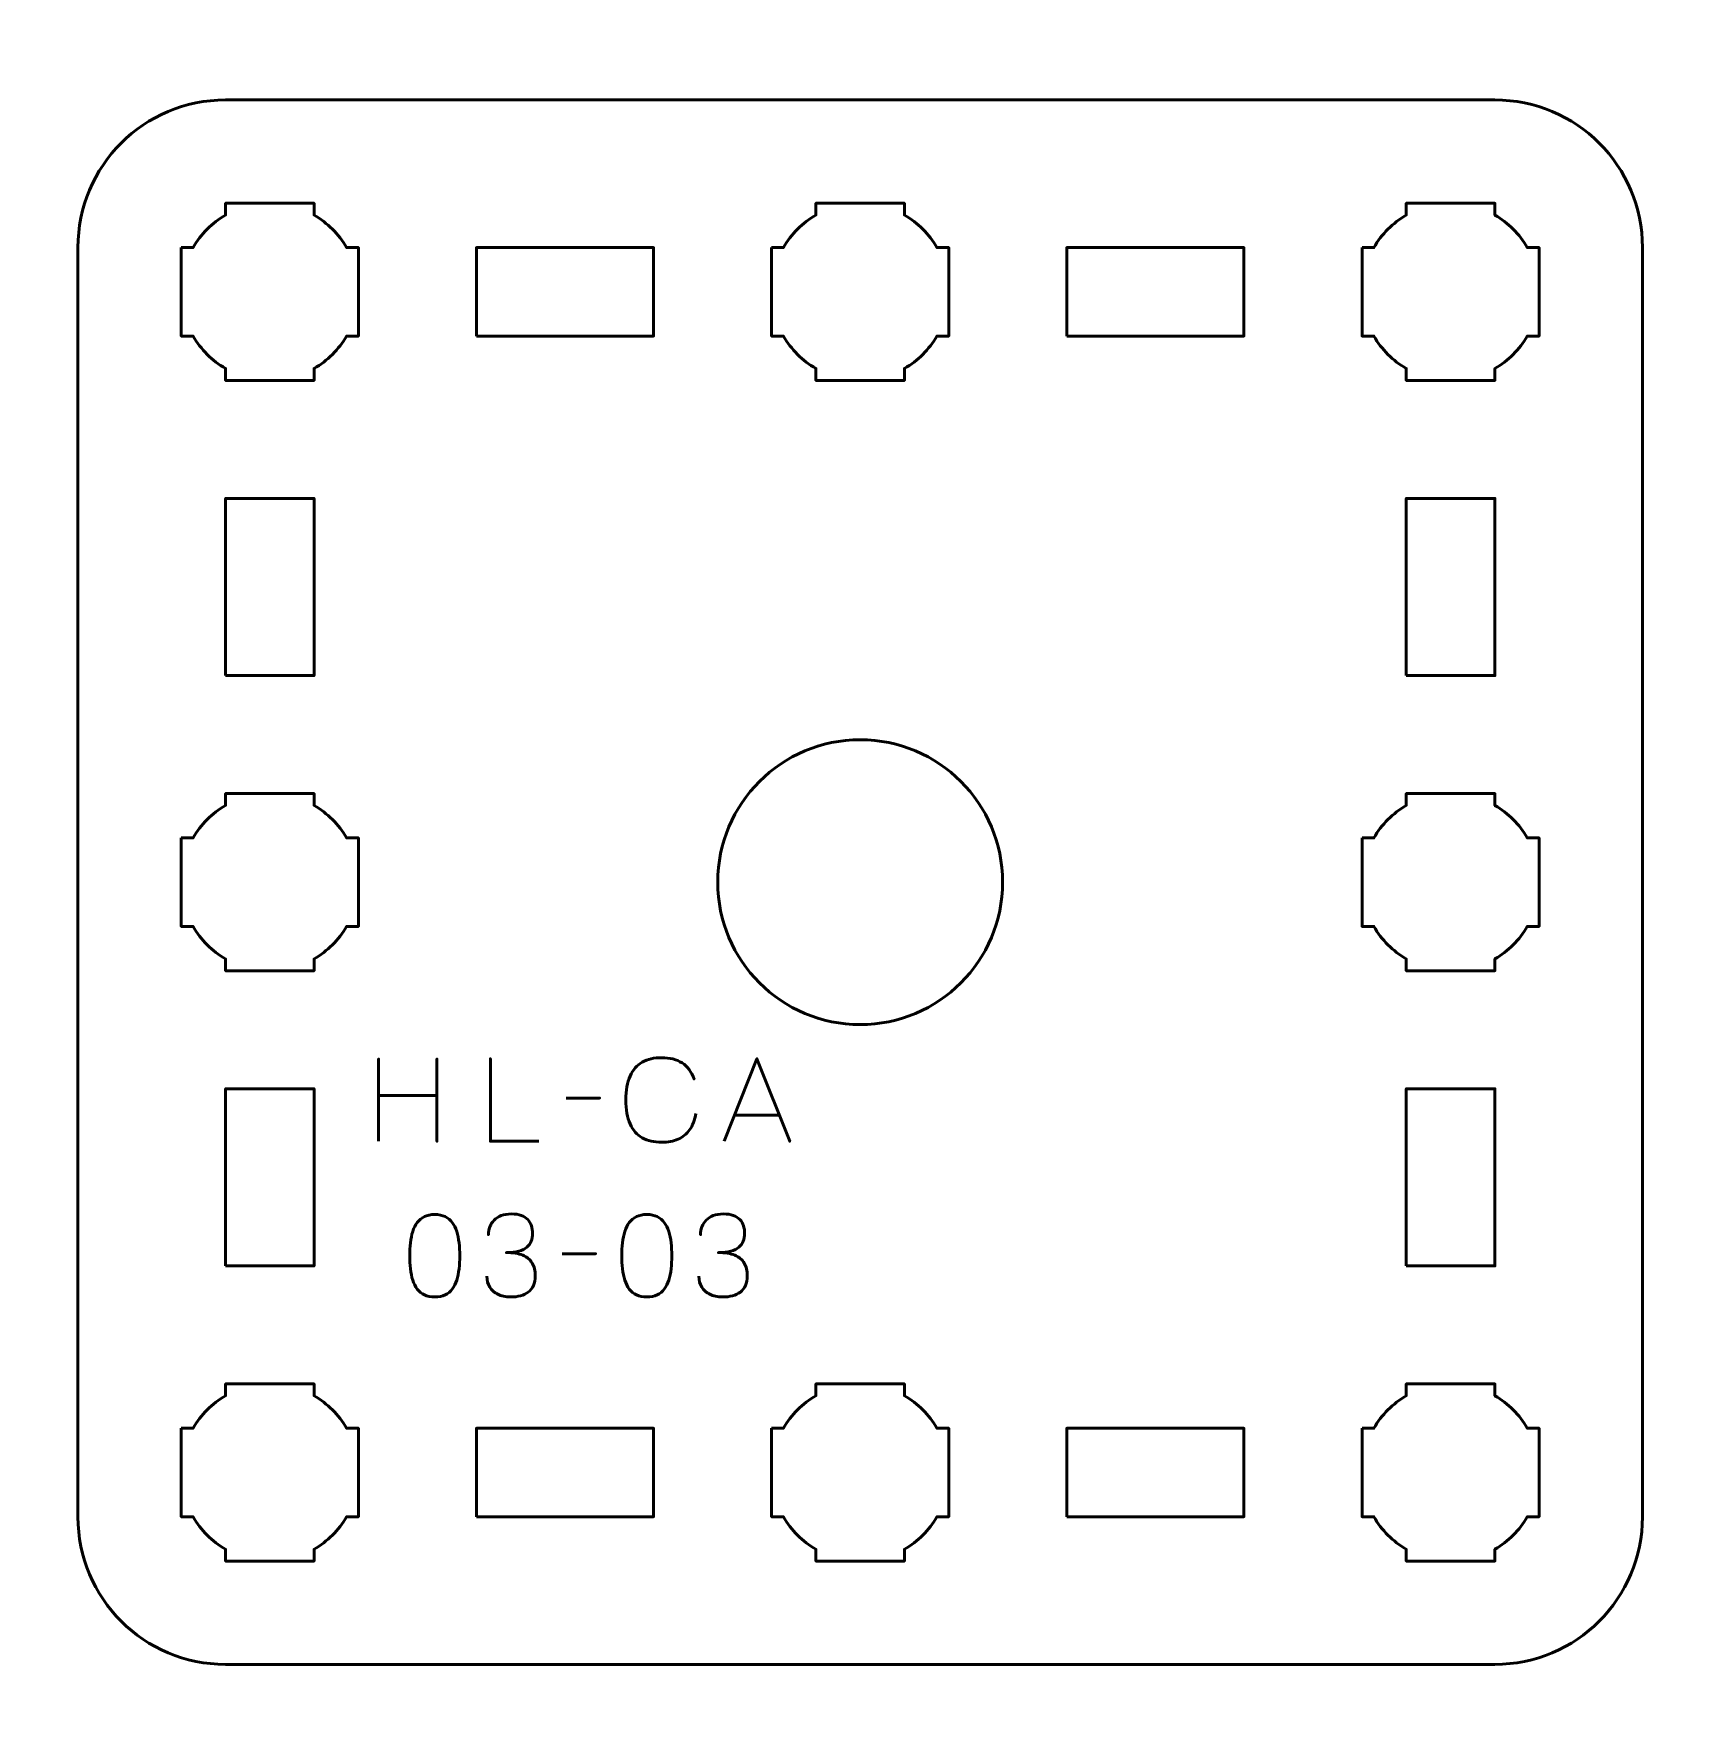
# Model space of a CAD drawing. Header units: centimetres. Extents: x -21 to 0, y -29.7 to 0.
# Drawn here: x -11.4 to -5.76, y -22.67 to -16.98 of the extents above; entities that cross this region are included whole.
import ezdxf

# ---------------------------------------------------------------- set-up
doc = ezdxf.new("R2010")
doc.units = ezdxf.units.CM
doc.header["$MEASUREMENT"] = 0
doc.layers.add('Layer 1', color=7, linetype='Continuous')

msp = doc.modelspace()

# ---------------------------------------------------------------- linework, layer by layer
at = {"layer": 'Layer 1', "lineweight": 53}
for points in [[(-9.9, -18), (-9.3, -18), (-9.3, -17.7), (-9.9, -17.7), (-9.9, -18)], [(-7.9, -18), (-7.3, -18), (-7.3, -17.7), (-7.9, -17.7), (-7.9, -18)], [(-10.75, -19.15), (-10.45, -19.15), (-10.45, -18.55), (-10.75, -18.55), (-10.75, -19.15)], [(-6.75, -19.15), (-6.45, -19.15), (-6.45, -18.55), (-6.75, -18.55), (-6.75, -19.15)], [(-10.75, -21.15), (-10.45, -21.15), (-10.45, -20.55), (-10.75, -20.55), (-10.75, -21.15)], [(-6.75, -21.15), (-6.45, -21.15), (-6.45, -20.55), (-6.75, -20.55), (-6.75, -21.15)], [(-9.9, -22), (-9.3, -22), (-9.3, -21.7), (-9.9, -21.7), (-9.9, -22)], [(-7.9, -22), (-7.3, -22), (-7.3, -21.7), (-7.9, -21.7), (-7.9, -22)]]:
    msp.add_lwpolyline(points, close=True, dxfattribs=at)
msp.add_ellipse((-8.6, -19.85), major_axis=(0, 0.4825), ratio=1, dxfattribs=at)
at = {"layer": 'Layer 1', "color": 1, "lineweight": 53}
msp.add_open_spline([(-21.00003, -29.19995), (-21.00003, -29.19995), (-21.00003, -5.29992), (-21.00003, -5.29992), (-21.00003, -5.29992), (-21.00003, -5.21709), (-20.93286, -5.14992), (-20.85003, -5.14992), (-20.85003, -5.14992), (-20.7672, -5.14992), (-20.70003, -5.08275), (-20.70003, -4.99992), (-20.70003, -4.99992), (-20.70003, -4.91709), (-20.7672, -4.84992), (-20.85003, -4.84992), (-20.85003, -4.84992), (-20.93286, -4.84992), (-21.00003, -4.78275), (-21.00003, -4.69992), (-21.00003, -4.69992), (-21.00003, -4.61709), (-20.93286, -4.54992), (-20.85003, -4.54992), (-20.85003, -4.54992), (-20.7672, -4.54992), (-20.70003, -4.48275), (-20.70003, -4.39992), (-20.70003, -4.39992), (-20.70003, -4.31709), (-20.7672, -4.24992), (-20.85003, -4.24992), (-20.85003, -4.24992), (-20.93286, -4.24992), (-21.00003, -4.18275), (-21.00003, -4.09992), (-21.00003, -4.09992), (-21.00003, -4.01709), (-20.93286, -3.94992), (-20.85003, -3.94992), (-20.85003, -3.94992), (-20.7672, -3.94992), (-20.70003, -3.88275), (-20.70003, -3.79992), (-20.70003, -3.79992), (-20.70003, -3.71709), (-20.7672, -3.64992), (-20.85003, -3.64992), (-20.85003, -3.64992), (-20.93286, -3.64992), (-21.00003, -3.58275), (-21.00003, -3.49992), (-21.00003, -3.49992), (-21.00003, -3.41709), (-20.93286, -3.34992), (-20.85003, -3.34992), (-20.85003, -3.34992), (-20.7672, -3.34992), (-20.70003, -3.28275), (-20.70003, -3.19992), (-20.70003, -3.19992), (-20.70003, -3.11709), (-20.7672, -3.04992), (-20.85003, -3.04992), (-20.85003, -3.04992), (-20.93286, -3.04992), (-21.00003, -2.98275), (-21.00003, -2.89992), (-21.00003, -2.89992), (-21.00003, -2.81709), (-20.93286, -2.74992), (-20.85003, -2.74992), (-20.85003, -2.74992), (-20.7672, -2.74992), (-20.70003, -2.68275), (-20.70003, -2.59992), (-20.70003, -2.59992), (-20.70003, -2.51709), (-20.7672, -2.44992), (-20.85003, -2.44992), (-20.85003, -2.44992), (-20.93286, -2.44992), (-21.00003, -2.38275), (-21.00003, -2.29992), (-21.00003, -2.29992), (-21.00003, -2.21709), (-20.93286, -2.14992), (-20.85003, -2.14992), (-20.85003, -2.14992), (-20.7672, -2.14992), (-20.70003, -2.08275), (-20.70003, -1.99992), (-20.70003, -1.99992), (-20.70003, -1.91709), (-20.7672, -1.84992), (-20.85003, -1.84992), (-20.85003, -1.84992), (-20.93286, -1.84992), (-21.00003, -1.78275), (-21.00003, -1.69992), (-21.00003, -1.69992), (-21.00003, -1.61709), (-20.93286, -1.54992), (-20.85003, -1.54992), (-20.85003, -1.54992), (-20.7672, -1.54992), (-20.70003, -1.48275), (-20.70003, -1.39992), (-20.70003, -1.39992), (-20.70003, -1.31709), (-20.7672, -1.24992), (-20.85003, -1.24992), (-20.85003, -1.24992), (-20.93286, -1.24992), (-21.00003, -1.18275), (-21.00003, -1.09992), (-21.00003, -1.09992), (-21.00003, -1.09992), (-21.00003, -0.49992), (-21.00003, -0.49992), (-21.00003, -0.49992), (-21.00003, -0.22295), (-20.77694, 0.00004), (-20.49994, 0.00004), (-20.49994, 0.00004), (-20.49994, 0.00004), (-0.50008, 0.00004), (-0.50008, 0.00004), (-0.50008, 0.00004), (-0.22294, 0.00004), (0.00002, -0.22295), (0.00002, -0.49992), (0.00002, -0.49992), (0.00002, -0.49992), (0.00002, -29.19995), (0.00002, -29.19995), (0.00002, -29.19995), (0.00002, -29.47695), (-0.22294, -29.70004), (-0.50008, -29.70004), (-0.50008, -29.70004), (-0.50008, -29.70004), (-20.49994, -29.70004), (-20.49994, -29.70004), (-20.49994, -29.70004), (-20.77694, -29.70004), (-21.00003, -29.47695), (-21.00003, -29.19995)], degree=3, knots=[0, 0, 0, 0, 0.027027, 0.027027, 0.027027, 0.027027, 0.0540541, 0.0540541, 0.0540541, 0.0540541, 0.0810811, 0.0810811, 0.0810811, 0.0810811, 0.1081081, 0.1081081, 0.1081081, 0.1081081, 0.1351351, 0.1351351, 0.1351351, 0.1351351, 0.1621622, 0.1621622, 0.1621622, 0.1621622, 0.1891892, 0.1891892, 0.1891892, 0.1891892, 0.2162162, 0.2162162, 0.2162162, 0.2162162, 0.2432432, 0.2432432, 0.2432432, 0.2432432, 0.2702703, 0.2702703, 0.2702703, 0.2702703, 0.2972973, 0.2972973, 0.2972973, 0.2972973, 0.3243243, 0.3243243, 0.3243243, 0.3243243, 0.3513514, 0.3513514, 0.3513514, 0.3513514, 0.3783784, 0.3783784, 0.3783784, 0.3783784, 0.4054054, 0.4054054, 0.4054054, 0.4054054, 0.4324324, 0.4324324, 0.4324324, 0.4324324, 0.4594595, 0.4594595, 0.4594595, 0.4594595, 0.4864865, 0.4864865, 0.4864865, 0.4864865, 0.5135135, 0.5135135, 0.5135135, 0.5135135, 0.5405405, 0.5405405, 0.5405405, 0.5405405, 0.5675676, 0.5675676, 0.5675676, 0.5675676, 0.5945946, 0.5945946, 0.5945946, 0.5945946, 0.6216216, 0.6216216, 0.6216216, 0.6216216, 0.6486486, 0.6486486, 0.6486486, 0.6486486, 0.6756757, 0.6756757, 0.6756757, 0.6756757, 0.7027027, 0.7027027, 0.7027027, 0.7027027, 0.7297297, 0.7297297, 0.7297297, 0.7297297, 0.7567568, 0.7567568, 0.7567568, 0.7567568, 0.7837838, 0.7837838, 0.7837838, 0.7837838, 0.8108108, 0.8108108, 0.8108108, 0.8108108, 0.8378378, 0.8378378, 0.8378378, 0.8378378, 0.8648649, 0.8648649, 0.8648649, 0.8648649, 0.8918919, 0.8918919, 0.8918919, 0.8918919, 0.9189189, 0.9189189, 0.9189189, 0.9189189, 0.9459459, 0.9459459, 0.9459459, 0.9459459, 0.972973, 0.972973, 0.972973, 0.972973, 1, 1, 1, 1], dxfattribs=at)
at = {"layer": 'Layer 1', "color": 3, "lineweight": 53}
msp.add_open_spline([(-11.25, -22), (-11.25, -22), (-11.25, -17.7), (-11.25, -17.7), (-11.25, -17.7), (-11.25, -17.42391), (-11.02609, -17.2), (-10.75, -17.2), (-10.75, -17.2), (-10.75, -17.2), (-6.45, -17.2), (-6.45, -17.2), (-6.45, -17.2), (-6.17391, -17.2), (-5.95, -17.42391), (-5.95, -17.7), (-5.95, -17.7), (-5.95, -17.7), (-5.95, -22), (-5.95, -22), (-5.95, -22), (-5.95, -22.27609), (-6.17391, -22.5), (-6.45, -22.5), (-6.45, -22.5), (-6.45, -22.5), (-10.75, -22.5), (-10.75, -22.5), (-10.75, -22.5), (-11.02609, -22.5), (-11.25, -22.27609), (-11.25, -22)], degree=3, knots=[0, 0, 0, 0, 0.125, 0.125, 0.125, 0.125, 0.25, 0.25, 0.25, 0.25, 0.375, 0.375, 0.375, 0.375, 0.5, 0.5, 0.5, 0.5, 0.625, 0.625, 0.625, 0.625, 0.75, 0.75, 0.75, 0.75, 0.875, 0.875, 0.875, 0.875, 1, 1, 1, 1], dxfattribs=at)
at = {"layer": 'Layer 1', "lineweight": 53}
for points in [[(-10.9, -17.7), (-10.9, -17.7), (-10.85985, -17.7), (-10.85985, -17.7), (-10.85985, -17.7), (-10.8335, -17.65447), (-10.79553, -17.6165), (-10.75, -17.59015), (-10.75, -17.59015), (-10.75, -17.59015), (-10.75, -17.55), (-10.75, -17.55), (-10.75, -17.55), (-10.75, -17.55), (-10.6, -17.55), (-10.6, -17.55), (-10.6, -17.55), (-10.6, -17.55), (-10.45, -17.55), (-10.45, -17.55), (-10.45, -17.55), (-10.45, -17.55), (-10.45, -17.59015), (-10.45, -17.59015), (-10.45, -17.59015), (-10.40447, -17.6165), (-10.3665, -17.65447), (-10.34015, -17.7), (-10.34015, -17.7), (-10.34015, -17.7), (-10.3, -17.7), (-10.3, -17.7), (-10.3, -17.7), (-10.3, -17.7), (-10.3, -17.85), (-10.3, -17.85), (-10.3, -17.85), (-10.3, -17.85), (-10.3, -18), (-10.3, -18), (-10.3, -18), (-10.3, -18), (-10.34015, -18), (-10.34015, -18), (-10.34015, -18), (-10.3665, -18.04553), (-10.40447, -18.0835), (-10.45, -18.10985), (-10.45, -18.10985), (-10.45, -18.10985), (-10.45, -18.15), (-10.45, -18.15), (-10.45, -18.15), (-10.45, -18.15), (-10.6, -18.15), (-10.6, -18.15), (-10.6, -18.15), (-10.6, -18.15), (-10.75, -18.15), (-10.75, -18.15), (-10.75, -18.15), (-10.75, -18.15), (-10.75, -18.10985), (-10.75, -18.10985), (-10.75, -18.10985), (-10.79553, -18.0835), (-10.8335, -18.04553), (-10.85985, -18), (-10.85985, -18), (-10.85985, -18), (-10.9, -18), (-10.9, -18), (-10.9, -18), (-10.9, -18), (-10.9, -17.85), (-10.9, -17.85), (-10.9, -17.85), (-10.9, -17.85), (-10.9, -17.7), (-10.9, -17.7)], [(-8.9, -17.7), (-8.9, -17.7), (-8.85985, -17.7), (-8.85985, -17.7), (-8.85985, -17.7), (-8.8335, -17.65447), (-8.79553, -17.6165), (-8.75, -17.59015), (-8.75, -17.59015), (-8.75, -17.59015), (-8.75, -17.55), (-8.75, -17.55), (-8.75, -17.55), (-8.75, -17.55), (-8.6, -17.55), (-8.6, -17.55), (-8.6, -17.55), (-8.6, -17.55), (-8.45, -17.55), (-8.45, -17.55), (-8.45, -17.55), (-8.45, -17.55), (-8.45, -17.59015), (-8.45, -17.59015), (-8.45, -17.59015), (-8.40447, -17.6165), (-8.3665, -17.65447), (-8.34015, -17.7), (-8.34015, -17.7), (-8.34015, -17.7), (-8.3, -17.7), (-8.3, -17.7), (-8.3, -17.7), (-8.3, -17.7), (-8.3, -17.85), (-8.3, -17.85), (-8.3, -17.85), (-8.3, -17.85), (-8.3, -18), (-8.3, -18), (-8.3, -18), (-8.3, -18), (-8.34015, -18), (-8.34015, -18), (-8.34015, -18), (-8.3665, -18.04553), (-8.40447, -18.0835), (-8.45, -18.10985), (-8.45, -18.10985), (-8.45, -18.10985), (-8.45, -18.15), (-8.45, -18.15), (-8.45, -18.15), (-8.45, -18.15), (-8.6, -18.15), (-8.6, -18.15), (-8.6, -18.15), (-8.6, -18.15), (-8.75, -18.15), (-8.75, -18.15), (-8.75, -18.15), (-8.75, -18.15), (-8.75, -18.10985), (-8.75, -18.10985), (-8.75, -18.10985), (-8.79553, -18.0835), (-8.8335, -18.04553), (-8.85985, -18), (-8.85985, -18), (-8.85985, -18), (-8.9, -18), (-8.9, -18), (-8.9, -18), (-8.9, -18), (-8.9, -17.85), (-8.9, -17.85), (-8.9, -17.85), (-8.9, -17.85), (-8.9, -17.7), (-8.9, -17.7)], [(-6.9, -17.7), (-6.9, -17.7), (-6.85985, -17.7), (-6.85985, -17.7), (-6.85985, -17.7), (-6.8335, -17.65447), (-6.79553, -17.6165), (-6.75, -17.59015), (-6.75, -17.59015), (-6.75, -17.59015), (-6.75, -17.55), (-6.75, -17.55), (-6.75, -17.55), (-6.75, -17.55), (-6.6, -17.55), (-6.6, -17.55), (-6.6, -17.55), (-6.6, -17.55), (-6.45, -17.55), (-6.45, -17.55), (-6.45, -17.55), (-6.45, -17.55), (-6.45, -17.59015), (-6.45, -17.59015), (-6.45, -17.59015), (-6.40447, -17.6165), (-6.3665, -17.65447), (-6.34015, -17.7), (-6.34015, -17.7), (-6.34015, -17.7), (-6.3, -17.7), (-6.3, -17.7), (-6.3, -17.7), (-6.3, -17.7), (-6.3, -17.85), (-6.3, -17.85), (-6.3, -17.85), (-6.3, -17.85), (-6.3, -18), (-6.3, -18), (-6.3, -18), (-6.3, -18), (-6.34015, -18), (-6.34015, -18), (-6.34015, -18), (-6.3665, -18.04553), (-6.40447, -18.0835), (-6.45, -18.10985), (-6.45, -18.10985), (-6.45, -18.10985), (-6.45, -18.15), (-6.45, -18.15), (-6.45, -18.15), (-6.45, -18.15), (-6.6, -18.15), (-6.6, -18.15), (-6.6, -18.15), (-6.6, -18.15), (-6.75, -18.15), (-6.75, -18.15), (-6.75, -18.15), (-6.75, -18.15), (-6.75, -18.10985), (-6.75, -18.10985), (-6.75, -18.10985), (-6.79553, -18.0835), (-6.8335, -18.04553), (-6.85985, -18), (-6.85985, -18), (-6.85985, -18), (-6.9, -18), (-6.9, -18), (-6.9, -18), (-6.9, -18), (-6.9, -17.85), (-6.9, -17.85), (-6.9, -17.85), (-6.9, -17.85), (-6.9, -17.7), (-6.9, -17.7)], [(-10.9, -19.7), (-10.9, -19.7), (-10.85985, -19.7), (-10.85985, -19.7), (-10.85985, -19.7), (-10.8335, -19.65447), (-10.79553, -19.6165), (-10.75, -19.59015), (-10.75, -19.59015), (-10.75, -19.59015), (-10.75, -19.55), (-10.75, -19.55), (-10.75, -19.55), (-10.75, -19.55), (-10.6, -19.55), (-10.6, -19.55), (-10.6, -19.55), (-10.6, -19.55), (-10.45, -19.55), (-10.45, -19.55), (-10.45, -19.55), (-10.45, -19.55), (-10.45, -19.59015), (-10.45, -19.59015), (-10.45, -19.59015), (-10.40447, -19.6165), (-10.3665, -19.65447), (-10.34015, -19.7), (-10.34015, -19.7), (-10.34015, -19.7), (-10.3, -19.7), (-10.3, -19.7), (-10.3, -19.7), (-10.3, -19.7), (-10.3, -19.85), (-10.3, -19.85), (-10.3, -19.85), (-10.3, -19.85), (-10.3, -20), (-10.3, -20), (-10.3, -20), (-10.3, -20), (-10.34015, -20), (-10.34015, -20), (-10.34015, -20), (-10.3665, -20.04553), (-10.40447, -20.0835), (-10.45, -20.10985), (-10.45, -20.10985), (-10.45, -20.10985), (-10.45, -20.15), (-10.45, -20.15), (-10.45, -20.15), (-10.45, -20.15), (-10.6, -20.15), (-10.6, -20.15), (-10.6, -20.15), (-10.6, -20.15), (-10.75, -20.15), (-10.75, -20.15), (-10.75, -20.15), (-10.75, -20.15), (-10.75, -20.10985), (-10.75, -20.10985), (-10.75, -20.10985), (-10.79553, -20.0835), (-10.8335, -20.04553), (-10.85985, -20), (-10.85985, -20), (-10.85985, -20), (-10.9, -20), (-10.9, -20), (-10.9, -20), (-10.9, -20), (-10.9, -19.85), (-10.9, -19.85), (-10.9, -19.85), (-10.9, -19.85), (-10.9, -19.7), (-10.9, -19.7)], [(-6.9, -19.7), (-6.9, -19.7), (-6.85985, -19.7), (-6.85985, -19.7), (-6.85985, -19.7), (-6.8335, -19.65447), (-6.79553, -19.6165), (-6.75, -19.59015), (-6.75, -19.59015), (-6.75, -19.59015), (-6.75, -19.55), (-6.75, -19.55), (-6.75, -19.55), (-6.75, -19.55), (-6.6, -19.55), (-6.6, -19.55), (-6.6, -19.55), (-6.6, -19.55), (-6.45, -19.55), (-6.45, -19.55), (-6.45, -19.55), (-6.45, -19.55), (-6.45, -19.59015), (-6.45, -19.59015), (-6.45, -19.59015), (-6.40447, -19.6165), (-6.3665, -19.65447), (-6.34015, -19.7), (-6.34015, -19.7), (-6.34015, -19.7), (-6.3, -19.7), (-6.3, -19.7), (-6.3, -19.7), (-6.3, -19.7), (-6.3, -19.85), (-6.3, -19.85), (-6.3, -19.85), (-6.3, -19.85), (-6.3, -20), (-6.3, -20), (-6.3, -20), (-6.3, -20), (-6.34015, -20), (-6.34015, -20), (-6.34015, -20), (-6.3665, -20.04553), (-6.40447, -20.0835), (-6.45, -20.10985), (-6.45, -20.10985), (-6.45, -20.10985), (-6.45, -20.15), (-6.45, -20.15), (-6.45, -20.15), (-6.45, -20.15), (-6.6, -20.15), (-6.6, -20.15), (-6.6, -20.15), (-6.6, -20.15), (-6.75, -20.15), (-6.75, -20.15), (-6.75, -20.15), (-6.75, -20.15), (-6.75, -20.10985), (-6.75, -20.10985), (-6.75, -20.10985), (-6.79553, -20.0835), (-6.8335, -20.04553), (-6.85985, -20), (-6.85985, -20), (-6.85985, -20), (-6.9, -20), (-6.9, -20), (-6.9, -20), (-6.9, -20), (-6.9, -19.85), (-6.9, -19.85), (-6.9, -19.85), (-6.9, -19.85), (-6.9, -19.7), (-6.9, -19.7)], [(-10.9, -21.7), (-10.9, -21.7), (-10.85985, -21.7), (-10.85985, -21.7), (-10.85985, -21.7), (-10.8335, -21.65447), (-10.79553, -21.6165), (-10.75, -21.59015), (-10.75, -21.59015), (-10.75, -21.59015), (-10.75, -21.55), (-10.75, -21.55), (-10.75, -21.55), (-10.75, -21.55), (-10.6, -21.55), (-10.6, -21.55), (-10.6, -21.55), (-10.6, -21.55), (-10.45, -21.55), (-10.45, -21.55), (-10.45, -21.55), (-10.45, -21.55), (-10.45, -21.59015), (-10.45, -21.59015), (-10.45, -21.59015), (-10.40447, -21.6165), (-10.3665, -21.65447), (-10.34015, -21.7), (-10.34015, -21.7), (-10.34015, -21.7), (-10.3, -21.7), (-10.3, -21.7), (-10.3, -21.7), (-10.3, -21.7), (-10.3, -21.85), (-10.3, -21.85), (-10.3, -21.85), (-10.3, -21.85), (-10.3, -22), (-10.3, -22), (-10.3, -22), (-10.3, -22), (-10.34015, -22), (-10.34015, -22), (-10.34015, -22), (-10.3665, -22.04553), (-10.40447, -22.0835), (-10.45, -22.10985), (-10.45, -22.10985), (-10.45, -22.10985), (-10.45, -22.15), (-10.45, -22.15), (-10.45, -22.15), (-10.45, -22.15), (-10.6, -22.15), (-10.6, -22.15), (-10.6, -22.15), (-10.6, -22.15), (-10.75, -22.15), (-10.75, -22.15), (-10.75, -22.15), (-10.75, -22.15), (-10.75, -22.10985), (-10.75, -22.10985), (-10.75, -22.10985), (-10.79553, -22.0835), (-10.8335, -22.04553), (-10.85985, -22), (-10.85985, -22), (-10.85985, -22), (-10.9, -22), (-10.9, -22), (-10.9, -22), (-10.9, -22), (-10.9, -21.85), (-10.9, -21.85), (-10.9, -21.85), (-10.9, -21.85), (-10.9, -21.7), (-10.9, -21.7)], [(-8.9, -21.7), (-8.9, -21.7), (-8.85985, -21.7), (-8.85985, -21.7), (-8.85985, -21.7), (-8.8335, -21.65447), (-8.79553, -21.6165), (-8.75, -21.59015), (-8.75, -21.59015), (-8.75, -21.59015), (-8.75, -21.55), (-8.75, -21.55), (-8.75, -21.55), (-8.75, -21.55), (-8.6, -21.55), (-8.6, -21.55), (-8.6, -21.55), (-8.6, -21.55), (-8.45, -21.55), (-8.45, -21.55), (-8.45, -21.55), (-8.45, -21.55), (-8.45, -21.59015), (-8.45, -21.59015), (-8.45, -21.59015), (-8.40447, -21.6165), (-8.3665, -21.65447), (-8.34015, -21.7), (-8.34015, -21.7), (-8.34015, -21.7), (-8.3, -21.7), (-8.3, -21.7), (-8.3, -21.7), (-8.3, -21.7), (-8.3, -21.85), (-8.3, -21.85), (-8.3, -21.85), (-8.3, -21.85), (-8.3, -22), (-8.3, -22), (-8.3, -22), (-8.3, -22), (-8.34015, -22), (-8.34015, -22), (-8.34015, -22), (-8.3665, -22.04553), (-8.40447, -22.0835), (-8.45, -22.10985), (-8.45, -22.10985), (-8.45, -22.10985), (-8.45, -22.15), (-8.45, -22.15), (-8.45, -22.15), (-8.45, -22.15), (-8.6, -22.15), (-8.6, -22.15), (-8.6, -22.15), (-8.6, -22.15), (-8.75, -22.15), (-8.75, -22.15), (-8.75, -22.15), (-8.75, -22.15), (-8.75, -22.10985), (-8.75, -22.10985), (-8.75, -22.10985), (-8.79553, -22.0835), (-8.8335, -22.04553), (-8.85985, -22), (-8.85985, -22), (-8.85985, -22), (-8.9, -22), (-8.9, -22), (-8.9, -22), (-8.9, -22), (-8.9, -21.85), (-8.9, -21.85), (-8.9, -21.85), (-8.9, -21.85), (-8.9, -21.7), (-8.9, -21.7)], [(-6.9, -21.7), (-6.9, -21.7), (-6.85985, -21.7), (-6.85985, -21.7), (-6.85985, -21.7), (-6.8335, -21.65447), (-6.79553, -21.6165), (-6.75, -21.59015), (-6.75, -21.59015), (-6.75, -21.59015), (-6.75, -21.55), (-6.75, -21.55), (-6.75, -21.55), (-6.75, -21.55), (-6.6, -21.55), (-6.6, -21.55), (-6.6, -21.55), (-6.6, -21.55), (-6.45, -21.55), (-6.45, -21.55), (-6.45, -21.55), (-6.45, -21.55), (-6.45, -21.59015), (-6.45, -21.59015), (-6.45, -21.59015), (-6.40447, -21.6165), (-6.3665, -21.65447), (-6.34015, -21.7), (-6.34015, -21.7), (-6.34015, -21.7), (-6.3, -21.7), (-6.3, -21.7), (-6.3, -21.7), (-6.3, -21.7), (-6.3, -21.85), (-6.3, -21.85), (-6.3, -21.85), (-6.3, -21.85), (-6.3, -22), (-6.3, -22), (-6.3, -22), (-6.3, -22), (-6.34015, -22), (-6.34015, -22), (-6.34015, -22), (-6.3665, -22.04553), (-6.40447, -22.0835), (-6.45, -22.10985), (-6.45, -22.10985), (-6.45, -22.10985), (-6.45, -22.15), (-6.45, -22.15), (-6.45, -22.15), (-6.45, -22.15), (-6.6, -22.15), (-6.6, -22.15), (-6.6, -22.15), (-6.6, -22.15), (-6.75, -22.15), (-6.75, -22.15), (-6.75, -22.15), (-6.75, -22.15), (-6.75, -22.10985), (-6.75, -22.10985), (-6.75, -22.10985), (-6.79553, -22.0835), (-6.8335, -22.04553), (-6.85985, -22), (-6.85985, -22), (-6.85985, -22), (-6.9, -22), (-6.9, -22), (-6.9, -22), (-6.9, -22), (-6.9, -21.85), (-6.9, -21.85), (-6.9, -21.85), (-6.9, -21.85), (-6.9, -21.7), (-6.9, -21.7)]]:
    msp.add_open_spline(points, degree=3, knots=[0, 0, 0, 0, 0.05, 0.05, 0.05, 0.05, 0.1, 0.1, 0.1, 0.1, 0.15, 0.15, 0.15, 0.15, 0.2, 0.2, 0.2, 0.2, 0.25, 0.25, 0.25, 0.25, 0.3, 0.3, 0.3, 0.3, 0.35, 0.35, 0.35, 0.35, 0.4, 0.4, 0.4, 0.4, 0.45, 0.45, 0.45, 0.45, 0.5, 0.5, 0.5, 0.5, 0.55, 0.55, 0.55, 0.55, 0.6, 0.6, 0.6, 0.6, 0.65, 0.65, 0.65, 0.65, 0.7, 0.7, 0.7, 0.7, 0.75, 0.75, 0.75, 0.75, 0.8, 0.8, 0.8, 0.8, 0.85, 0.85, 0.85, 0.85, 0.9, 0.9, 0.9, 0.9, 0.95, 0.95, 0.95, 0.95, 1, 1, 1, 1], dxfattribs=at)
at = {"layer": 'Layer 1', "color": 5, "lineweight": 53}
for points, knots in [([(-10.23119, -20.72799), (-10.23119, -20.72799), (-10.23119, -20.57315), (-10.23119, -20.57315), (-10.23119, -20.57315), (-10.23119, -20.57315), (-10.03367, -20.57315), (-10.03367, -20.57315), (-10.03367, -20.57315), (-10.03367, -20.57315), (-10.03367, -20.72799), (-10.03367, -20.72799), (-10.03367, -20.72799), (-10.03367, -20.72799), (-10.03367, -20.44859), (-10.03367, -20.44859), (-10.03367, -20.44859), (-10.03367, -20.44859), (-10.03367, -20.57315), (-10.03367, -20.57315), (-10.03367, -20.57315), (-10.03367, -20.57315), (-10.23119, -20.57315), (-10.23119, -20.57315), (-10.23119, -20.57315), (-10.23119, -20.57315), (-10.23119, -20.44859), (-10.23119, -20.44859), (-10.23119, -20.44859), (-10.23119, -20.44859), (-10.23119, -20.72799), (-10.23119, -20.72799)], [0, 0, 0, 0, 0.125, 0.125, 0.125, 0.125, 0.25, 0.25, 0.25, 0.25, 0.375, 0.375, 0.375, 0.375, 0.5, 0.5, 0.5, 0.5, 0.625, 0.625, 0.625, 0.625, 0.75, 0.75, 0.75, 0.75, 0.875, 0.875, 0.875, 0.875, 1, 1, 1, 1]), ([(-9.68907, -20.72799), (-9.68907, -20.72799), (-9.85244, -20.72799), (-9.85244, -20.72799), (-9.85244, -20.72799), (-9.85244, -20.72799), (-9.85244, -20.4482), (-9.85244, -20.4482), (-9.85244, -20.4482), (-9.85244, -20.4482), (-9.85244, -20.72799), (-9.85244, -20.72799), (-9.85244, -20.72799), (-9.85244, -20.72799), (-9.68907, -20.72799), (-9.68907, -20.72799)], [0, 0, 0, 0, 0.25, 0.25, 0.25, 0.25, 0.5, 0.5, 0.5, 0.5, 0.75, 0.75, 0.75, 0.75, 1, 1, 1, 1]), ([(-9.15626, -20.63408), (-9.1604, -20.65626), (-9.16764, -20.67457), (-9.17779, -20.68893), (-9.17779, -20.68893), (-9.18801, -20.70322), (-9.20108, -20.71383), (-9.21699, -20.72075), (-9.21699, -20.72075), (-9.23283, -20.72767), (-9.25146, -20.73116), (-9.27267, -20.73109), (-9.27267, -20.73109), (-9.29848, -20.73116), (-9.32041, -20.72618), (-9.33839, -20.71602), (-9.33839, -20.71602), (-9.35637, -20.70594), (-9.37008, -20.69035), (-9.37952, -20.6692), (-9.37952, -20.6692), (-9.38896, -20.64805), (-9.39368, -20.62095), (-9.39375, -20.5879), (-9.39375, -20.5879), (-9.39368, -20.55498), (-9.38896, -20.52795), (-9.37952, -20.5068), (-9.37952, -20.5068), (-9.37008, -20.48565), (-9.35637, -20.46999), (-9.33839, -20.45984), (-9.33839, -20.45984), (-9.32041, -20.44969), (-9.29848, -20.44464), (-9.27267, -20.44471), (-9.27267, -20.44471), (-9.24506, -20.44464), (-9.2219, -20.45053), (-9.20328, -20.46236), (-9.20328, -20.46236), (-9.18471, -20.4742), (-9.17107, -20.4925), (-9.16247, -20.51727), (-9.16247, -20.51727), (-9.17107, -20.4925), (-9.18471, -20.4742), (-9.20328, -20.46236), (-9.20328, -20.46236), (-9.2219, -20.45053), (-9.24506, -20.44464), (-9.27267, -20.44471), (-9.27267, -20.44471), (-9.29848, -20.44464), (-9.32041, -20.44969), (-9.33839, -20.45984), (-9.33839, -20.45984), (-9.35637, -20.46999), (-9.37008, -20.48565), (-9.37952, -20.5068), (-9.37952, -20.5068), (-9.38896, -20.52795), (-9.39368, -20.55498), (-9.39375, -20.5879), (-9.39375, -20.5879), (-9.39368, -20.62095), (-9.38896, -20.64805), (-9.37952, -20.6692), (-9.37952, -20.6692), (-9.37008, -20.69035), (-9.35637, -20.70594), (-9.33839, -20.71602), (-9.33839, -20.71602), (-9.32041, -20.72618), (-9.29848, -20.73116), (-9.27267, -20.73109), (-9.27267, -20.73109), (-9.25146, -20.73116), (-9.23283, -20.72767), (-9.21699, -20.72075), (-9.21699, -20.72075), (-9.20108, -20.71383), (-9.18801, -20.70322), (-9.17779, -20.68893), (-9.17779, -20.68893), (-9.16764, -20.67457), (-9.1604, -20.65626), (-9.15626, -20.63408)], [0, 0, 0, 0, 0.0454545, 0.0454545, 0.0454545, 0.0454545, 0.0909091, 0.0909091, 0.0909091, 0.0909091, 0.1363636, 0.1363636, 0.1363636, 0.1363636, 0.1818182, 0.1818182, 0.1818182, 0.1818182, 0.2272727, 0.2272727, 0.2272727, 0.2272727, 0.2727273, 0.2727273, 0.2727273, 0.2727273, 0.3181818, 0.3181818, 0.3181818, 0.3181818, 0.3636364, 0.3636364, 0.3636364, 0.3636364, 0.4090909, 0.4090909, 0.4090909, 0.4090909, 0.4545455, 0.4545455, 0.4545455, 0.4545455, 0.5, 0.5, 0.5, 0.5, 0.5454545, 0.5454545, 0.5454545, 0.5454545, 0.5909091, 0.5909091, 0.5909091, 0.5909091, 0.6363636, 0.6363636, 0.6363636, 0.6363636, 0.6818182, 0.6818182, 0.6818182, 0.6818182, 0.7272727, 0.7272727, 0.7272727, 0.7272727, 0.7727273, 0.7727273, 0.7727273, 0.7727273, 0.8181818, 0.8181818, 0.8181818, 0.8181818, 0.8636364, 0.8636364, 0.8636364, 0.8636364, 0.9090909, 0.9090909, 0.9090909, 0.9090909, 0.9545455, 0.9545455, 0.9545455, 0.9545455, 1, 1, 1, 1]), ([(-9.06079, -20.72799), (-9.06079, -20.72799), (-8.9498, -20.4482), (-8.9498, -20.4482), (-8.9498, -20.4482), (-8.9498, -20.4482), (-8.83843, -20.72799), (-8.83843, -20.72799), (-8.83843, -20.72799), (-8.83843, -20.72799), (-8.9498, -20.4482), (-8.9498, -20.4482), (-8.9498, -20.4482), (-8.9498, -20.4482), (-9.06079, -20.72799), (-9.06079, -20.72799)], [0, 0, 0, 0, 0.25, 0.25, 0.25, 0.25, 0.5, 0.5, 0.5, 0.5, 0.75, 0.75, 0.75, 0.75, 1, 1, 1, 1]), ([(-9.59554, -20.58169), (-9.59554, -20.58169), (-9.48261, -20.58169), (-9.48261, -20.58169), (-9.48261, -20.58169), (-9.48261, -20.58169), (-9.59554, -20.58169), (-9.59554, -20.58169)], [0, 0, 0, 0, 0.5, 0.5, 0.5, 0.5, 1, 1, 1, 1]), ([(-9.02586, -20.6399), (-9.02586, -20.6399), (-8.87374, -20.6399), (-8.87374, -20.6399), (-8.87374, -20.6399), (-8.87374, -20.6399), (-9.02586, -20.6399), (-9.02586, -20.6399)], [0, 0, 0, 0, 0.5, 0.5, 0.5, 0.5, 1, 1, 1, 1]), ([(-10.04122, -21.25537), (-10.02764, -21.25531), (-10.01593, -21.25291), (-10.00617, -21.24826), (-10.00617, -21.24826), (-9.99647, -21.2436), (-9.98838, -21.23694), (-9.98191, -21.22846), (-9.98191, -21.22846), (-9.97551, -21.21993), (-9.97047, -21.20984), (-9.96671, -21.1982), (-9.96671, -21.1982), (-9.96303, -21.18655), (-9.96038, -21.17381), (-9.95889, -21.15984), (-9.95889, -21.15984), (-9.95734, -21.14587), (-9.95656, -21.13119), (-9.95663, -21.11567), (-9.95663, -21.11567), (-9.95656, -21.10021), (-9.95734, -21.08553), (-9.95889, -21.07162), (-9.95889, -21.07162), (-9.96038, -21.05772), (-9.96303, -21.04491), (-9.96671, -21.03327), (-9.96671, -21.03327), (-9.97047, -21.02169), (-9.97551, -21.0116), (-9.98191, -21.003), (-9.98191, -21.003), (-9.98838, -20.99446), (-9.99647, -20.9878), (-10.00617, -20.98315), (-10.00617, -20.98315), (-10.01593, -20.97842), (-10.02764, -20.97603), (-10.04122, -20.97597), (-10.04122, -20.97597), (-10.0548, -20.97603), (-10.06651, -20.97842), (-10.07628, -20.98315), (-10.07628, -20.98315), (-10.08598, -20.9878), (-10.09406, -20.99446), (-10.10053, -21.003), (-10.10053, -21.003), (-10.10693, -21.0116), (-10.11198, -21.02169), (-10.11573, -21.03327), (-10.11573, -21.03327), (-10.11942, -21.04491), (-10.12207, -21.05772), (-10.12356, -21.07162), (-10.12356, -21.07162), (-10.12511, -21.08553), (-10.12588, -21.10021), (-10.12582, -21.11567), (-10.12582, -21.11567), (-10.12588, -21.13119), (-10.12511, -21.14587), (-10.12356, -21.15984), (-10.12356, -21.15984), (-10.12207, -21.17381), (-10.11942, -21.18655), (-10.11573, -21.1982), (-10.11573, -21.1982), (-10.11198, -21.20984), (-10.10693, -21.21993), (-10.10053, -21.22846), (-10.10053, -21.22846), (-10.09406, -21.23694), (-10.08598, -21.2436), (-10.07628, -21.24826), (-10.07628, -21.24826), (-10.06651, -21.25291), (-10.0548, -21.25531), (-10.04122, -21.25537)], [0, 0, 0, 0, 0.05, 0.05, 0.05, 0.05, 0.1, 0.1, 0.1, 0.1, 0.15, 0.15, 0.15, 0.15, 0.2, 0.2, 0.2, 0.2, 0.25, 0.25, 0.25, 0.25, 0.3, 0.3, 0.3, 0.3, 0.35, 0.35, 0.35, 0.35, 0.4, 0.4, 0.4, 0.4, 0.45, 0.45, 0.45, 0.45, 0.5, 0.5, 0.5, 0.5, 0.55, 0.55, 0.55, 0.55, 0.6, 0.6, 0.6, 0.6, 0.65, 0.65, 0.65, 0.65, 0.7, 0.7, 0.7, 0.7, 0.75, 0.75, 0.75, 0.75, 0.8, 0.8, 0.8, 0.8, 0.85, 0.85, 0.85, 0.85, 0.9, 0.9, 0.9, 0.9, 0.95, 0.95, 0.95, 0.95, 1, 1, 1, 1]), ([(-10.04122, -21.25537), (-10.02764, -21.25531), (-10.01593, -21.25291), (-10.00617, -21.24826), (-10.00617, -21.24826), (-9.99647, -21.2436), (-9.98838, -21.23694), (-9.98191, -21.22846), (-9.98191, -21.22846), (-9.97551, -21.21993), (-9.97047, -21.20984), (-9.96671, -21.1982), (-9.96671, -21.1982), (-9.96303, -21.18655), (-9.96038, -21.17381), (-9.95889, -21.15984), (-9.95889, -21.15984), (-9.95734, -21.14587), (-9.95656, -21.13119), (-9.95663, -21.11567), (-9.95663, -21.11567), (-9.95656, -21.10021), (-9.95734, -21.08553), (-9.95889, -21.07162), (-9.95889, -21.07162), (-9.96038, -21.05772), (-9.96303, -21.04491), (-9.96671, -21.03327), (-9.96671, -21.03327), (-9.97047, -21.02169), (-9.97551, -21.0116), (-9.98191, -21.003), (-9.98191, -21.003), (-9.98838, -20.99446), (-9.99647, -20.9878), (-10.00617, -20.98315), (-10.00617, -20.98315), (-10.01593, -20.97842), (-10.02764, -20.97603), (-10.04122, -20.97597), (-10.04122, -20.97597), (-10.0548, -20.97603), (-10.06651, -20.97842), (-10.07628, -20.98315), (-10.07628, -20.98315), (-10.08598, -20.9878), (-10.09406, -20.99446), (-10.10053, -21.003), (-10.10053, -21.003), (-10.10693, -21.0116), (-10.11198, -21.02169), (-10.11573, -21.03327), (-10.11573, -21.03327), (-10.11942, -21.04491), (-10.12207, -21.05772), (-10.12356, -21.07162), (-10.12356, -21.07162), (-10.12511, -21.08553), (-10.12588, -21.10021), (-10.12582, -21.11567), (-10.12582, -21.11567), (-10.12588, -21.13119), (-10.12511, -21.14587), (-10.12356, -21.15984), (-10.12356, -21.15984), (-10.12207, -21.17381), (-10.11942, -21.18655), (-10.11573, -21.1982), (-10.11573, -21.1982), (-10.11198, -21.20984), (-10.10693, -21.21993), (-10.10053, -21.22846), (-10.10053, -21.22846), (-10.09406, -21.23694), (-10.08598, -21.2436), (-10.07628, -21.24826), (-10.07628, -21.24826), (-10.06651, -21.25291), (-10.0548, -21.25531), (-10.04122, -21.25537)], [0, 0, 0, 0, 0.05, 0.05, 0.05, 0.05, 0.1, 0.1, 0.1, 0.1, 0.15, 0.15, 0.15, 0.15, 0.2, 0.2, 0.2, 0.2, 0.25, 0.25, 0.25, 0.25, 0.3, 0.3, 0.3, 0.3, 0.35, 0.35, 0.35, 0.35, 0.4, 0.4, 0.4, 0.4, 0.45, 0.45, 0.45, 0.45, 0.5, 0.5, 0.5, 0.5, 0.55, 0.55, 0.55, 0.55, 0.6, 0.6, 0.6, 0.6, 0.65, 0.65, 0.65, 0.65, 0.7, 0.7, 0.7, 0.7, 0.75, 0.75, 0.75, 0.75, 0.8, 0.8, 0.8, 0.8, 0.85, 0.85, 0.85, 0.85, 0.9, 0.9, 0.9, 0.9, 0.95, 0.95, 0.95, 0.95, 1, 1, 1, 1]), ([(-9.86466, -21.18513), (-9.86459, -21.1991), (-9.86136, -21.21126), (-9.85496, -21.2218), (-9.85496, -21.2218), (-9.84856, -21.23228), (-9.83944, -21.24049), (-9.82754, -21.24638), (-9.82754, -21.24638), (-9.81563, -21.25227), (-9.80134, -21.25524), (-9.78472, -21.25537), (-9.78472, -21.25537), (-9.77224, -21.25537), (-9.76092, -21.25408), (-9.75063, -21.25136), (-9.75063, -21.25136), (-9.74042, -21.24864), (-9.73162, -21.24444), (-9.72418, -21.23868), (-9.72418, -21.23868), (-9.71674, -21.23293), (-9.71105, -21.22549), (-9.70698, -21.21643), (-9.70698, -21.21643), (-9.70297, -21.20732), (-9.70096, -21.19638), (-9.7009, -21.18358), (-9.7009, -21.18358), (-9.70083, -21.1665), (-9.70433, -21.15208), (-9.71125, -21.14037), (-9.71125, -21.14037), (-9.71817, -21.12867), (-9.7289, -21.11987), (-9.74333, -21.11386), (-9.74333, -21.11386), (-9.75775, -21.10784), (-9.77625, -21.1048), (-9.79869, -21.1048), (-9.79869, -21.1048), (-9.78194, -21.10487), (-9.7679, -21.10332), (-9.75646, -21.10015), (-9.75646, -21.10015), (-9.74507, -21.09698), (-9.73595, -21.09251), (-9.7291, -21.08669), (-9.7291, -21.08669), (-9.72224, -21.08094), (-9.71726, -21.07408), (-9.71429, -21.06619), (-9.71429, -21.06619), (-9.71125, -21.05836), (-9.70976, -21.04976), (-9.70982, -21.04038), (-9.70982, -21.04038), (-9.70976, -21.03101), (-9.71105, -21.02234), (-9.71364, -21.01432), (-9.71364, -21.01432), (-9.71616, -21.0063), (-9.7203, -20.99925), (-9.72593, -20.99324), (-9.72593, -20.99324), (-9.73155, -20.98722), (-9.73899, -20.9825), (-9.74811, -20.97914), (-9.74811, -20.97914), (-9.7573, -20.97577), (-9.76849, -20.97409), (-9.78161, -20.97403), (-9.78161, -20.97403), (-9.79468, -20.97409), (-9.80613, -20.97603), (-9.81583, -20.97978), (-9.81583, -20.97978), (-9.82559, -20.98353), (-9.83361, -20.98864), (-9.84008, -20.99518), (-9.84008, -20.99518), (-9.84649, -21.00171), (-9.85127, -21.00915), (-9.85444, -21.01755), (-9.85444, -21.01755), (-9.85767, -21.02596), (-9.85923, -21.03489), (-9.85923, -21.04427), (-9.85923, -21.04427), (-9.85923, -21.03489), (-9.85767, -21.02596), (-9.85444, -21.01755), (-9.85444, -21.01755), (-9.85127, -21.00915), (-9.84649, -21.00171), (-9.84008, -20.99518), (-9.84008, -20.99518), (-9.83361, -20.98864), (-9.82559, -20.98353), (-9.81583, -20.97978), (-9.81583, -20.97978), (-9.80613, -20.97603), (-9.79468, -20.97409), (-9.78161, -20.97403), (-9.78161, -20.97403), (-9.76849, -20.97409), (-9.7573, -20.97577), (-9.74811, -20.97914), (-9.74811, -20.97914), (-9.73899, -20.9825), (-9.73155, -20.98722), (-9.72593, -20.99324), (-9.72593, -20.99324), (-9.7203, -20.99925), (-9.71616, -21.0063), (-9.71364, -21.01432), (-9.71364, -21.01432), (-9.71105, -21.02234), (-9.70976, -21.03101), (-9.70982, -21.04038), (-9.70982, -21.04038), (-9.70976, -21.04976), (-9.71125, -21.05836), (-9.71429, -21.06619), (-9.71429, -21.06619), (-9.71726, -21.07408), (-9.72224, -21.08094), (-9.7291, -21.08669), (-9.7291, -21.08669), (-9.73595, -21.09251), (-9.74507, -21.09698), (-9.75646, -21.10015), (-9.75646, -21.10015), (-9.7679, -21.10332), (-9.78194, -21.10487), (-9.79869, -21.1048), (-9.79869, -21.1048), (-9.77625, -21.1048), (-9.75775, -21.10784), (-9.74333, -21.11386), (-9.74333, -21.11386), (-9.7289, -21.11987), (-9.71817, -21.12867), (-9.71125, -21.14037), (-9.71125, -21.14037), (-9.70433, -21.15208), (-9.70083, -21.1665), (-9.7009, -21.18358), (-9.7009, -21.18358), (-9.70096, -21.19638), (-9.70297, -21.20732), (-9.70698, -21.21643), (-9.70698, -21.21643), (-9.71105, -21.22549), (-9.71674, -21.23293), (-9.72418, -21.23868), (-9.72418, -21.23868), (-9.73162, -21.24444), (-9.74042, -21.24864), (-9.75063, -21.25136), (-9.75063, -21.25136), (-9.76092, -21.25408), (-9.77224, -21.25537), (-9.78472, -21.25537), (-9.78472, -21.25537), (-9.80134, -21.25524), (-9.81563, -21.25227), (-9.82754, -21.24638), (-9.82754, -21.24638), (-9.83944, -21.24049), (-9.84856, -21.23228), (-9.85496, -21.2218), (-9.85496, -21.2218), (-9.86136, -21.21126), (-9.86459, -21.1991), (-9.86466, -21.18513)], [0, 0, 0, 0, 0.0227273, 0.0227273, 0.0227273, 0.0227273, 0.0454545, 0.0454545, 0.0454545, 0.0454545, 0.0681818, 0.0681818, 0.0681818, 0.0681818, 0.0909091, 0.0909091, 0.0909091, 0.0909091, 0.1136364, 0.1136364, 0.1136364, 0.1136364, 0.1363636, 0.1363636, 0.1363636, 0.1363636, 0.1590909, 0.1590909, 0.1590909, 0.1590909, 0.1818182, 0.1818182, 0.1818182, 0.1818182, 0.2045455, 0.2045455, 0.2045455, 0.2045455, 0.2272727, 0.2272727, 0.2272727, 0.2272727, 0.25, 0.25, 0.25, 0.25, 0.2727273, 0.2727273, 0.2727273, 0.2727273, 0.2954545, 0.2954545, 0.2954545, 0.2954545, 0.3181818, 0.3181818, 0.3181818, 0.3181818, 0.3409091, 0.3409091, 0.3409091, 0.3409091, 0.3636364, 0.3636364, 0.3636364, 0.3636364, 0.3863636, 0.3863636, 0.3863636, 0.3863636, 0.4090909, 0.4090909, 0.4090909, 0.4090909, 0.4318182, 0.4318182, 0.4318182, 0.4318182, 0.4545455, 0.4545455, 0.4545455, 0.4545455, 0.4772727, 0.4772727, 0.4772727, 0.4772727, 0.5, 0.5, 0.5, 0.5, 0.5227273, 0.5227273, 0.5227273, 0.5227273, 0.5454545, 0.5454545, 0.5454545, 0.5454545, 0.5681818, 0.5681818, 0.5681818, 0.5681818, 0.5909091, 0.5909091, 0.5909091, 0.5909091, 0.6136364, 0.6136364, 0.6136364, 0.6136364, 0.6363636, 0.6363636, 0.6363636, 0.6363636, 0.6590909, 0.6590909, 0.6590909, 0.6590909, 0.6818182, 0.6818182, 0.6818182, 0.6818182, 0.7045455, 0.7045455, 0.7045455, 0.7045455, 0.7272727, 0.7272727, 0.7272727, 0.7272727, 0.75, 0.75, 0.75, 0.75, 0.7727273, 0.7727273, 0.7727273, 0.7727273, 0.7954545, 0.7954545, 0.7954545, 0.7954545, 0.8181818, 0.8181818, 0.8181818, 0.8181818, 0.8409091, 0.8409091, 0.8409091, 0.8409091, 0.8636364, 0.8636364, 0.8636364, 0.8636364, 0.8863636, 0.8863636, 0.8863636, 0.8863636, 0.9090909, 0.9090909, 0.9090909, 0.9090909, 0.9318182, 0.9318182, 0.9318182, 0.9318182, 0.9545455, 0.9545455, 0.9545455, 0.9545455, 0.9772727, 0.9772727, 0.9772727, 0.9772727, 1, 1, 1, 1]), ([(-9.32293, -21.25537), (-9.30935, -21.25531), (-9.29764, -21.25291), (-9.28788, -21.24826), (-9.28788, -21.24826), (-9.27818, -21.2436), (-9.27009, -21.23694), (-9.26362, -21.22846), (-9.26362, -21.22846), (-9.25722, -21.21993), (-9.25218, -21.20984), (-9.24842, -21.1982), (-9.24842, -21.1982), (-9.24474, -21.18655), (-9.24209, -21.17381), (-9.2406, -21.15984), (-9.2406, -21.15984), (-9.23905, -21.14587), (-9.23827, -21.13119), (-9.23834, -21.11567), (-9.23834, -21.11567), (-9.23827, -21.10021), (-9.23905, -21.08553), (-9.2406, -21.07162), (-9.2406, -21.07162), (-9.24209, -21.05772), (-9.24474, -21.04491), (-9.24842, -21.03327), (-9.24842, -21.03327), (-9.25218, -21.02169), (-9.25722, -21.0116), (-9.26362, -21.003), (-9.26362, -21.003), (-9.27009, -20.99446), (-9.27818, -20.9878), (-9.28788, -20.98315), (-9.28788, -20.98315), (-9.29764, -20.97842), (-9.30935, -20.97603), (-9.32293, -20.97597), (-9.32293, -20.97597), (-9.33651, -20.97603), (-9.34822, -20.97842), (-9.35799, -20.98315), (-9.35799, -20.98315), (-9.36769, -20.9878), (-9.37577, -20.99446), (-9.38224, -21.003), (-9.38224, -21.003), (-9.38864, -21.0116), (-9.39369, -21.02169), (-9.39744, -21.03327), (-9.39744, -21.03327), (-9.40113, -21.04491), (-9.40378, -21.05772), (-9.40527, -21.07162), (-9.40527, -21.07162), (-9.40682, -21.08553), (-9.40759, -21.10021), (-9.40753, -21.11567), (-9.40753, -21.11567), (-9.40759, -21.13119), (-9.40682, -21.14587), (-9.40527, -21.15984), (-9.40527, -21.15984), (-9.40378, -21.17381), (-9.40113, -21.18655), (-9.39744, -21.1982), (-9.39744, -21.1982), (-9.39369, -21.20984), (-9.38864, -21.21993), (-9.38224, -21.22846), (-9.38224, -21.22846), (-9.37577, -21.23694), (-9.36769, -21.2436), (-9.35799, -21.24826), (-9.35799, -21.24826), (-9.34822, -21.25291), (-9.33651, -21.25531), (-9.32293, -21.25537)], [0, 0, 0, 0, 0.05, 0.05, 0.05, 0.05, 0.1, 0.1, 0.1, 0.1, 0.15, 0.15, 0.15, 0.15, 0.2, 0.2, 0.2, 0.2, 0.25, 0.25, 0.25, 0.25, 0.3, 0.3, 0.3, 0.3, 0.35, 0.35, 0.35, 0.35, 0.4, 0.4, 0.4, 0.4, 0.45, 0.45, 0.45, 0.45, 0.5, 0.5, 0.5, 0.5, 0.55, 0.55, 0.55, 0.55, 0.6, 0.6, 0.6, 0.6, 0.65, 0.65, 0.65, 0.65, 0.7, 0.7, 0.7, 0.7, 0.75, 0.75, 0.75, 0.75, 0.8, 0.8, 0.8, 0.8, 0.85, 0.85, 0.85, 0.85, 0.9, 0.9, 0.9, 0.9, 0.95, 0.95, 0.95, 0.95, 1, 1, 1, 1]), ([(-9.32293, -21.25537), (-9.30935, -21.25531), (-9.29764, -21.25291), (-9.28788, -21.24826), (-9.28788, -21.24826), (-9.27818, -21.2436), (-9.27009, -21.23694), (-9.26362, -21.22846), (-9.26362, -21.22846), (-9.25722, -21.21993), (-9.25218, -21.20984), (-9.24842, -21.1982), (-9.24842, -21.1982), (-9.24474, -21.18655), (-9.24209, -21.17381), (-9.2406, -21.15984), (-9.2406, -21.15984), (-9.23905, -21.14587), (-9.23827, -21.13119), (-9.23834, -21.11567), (-9.23834, -21.11567), (-9.23827, -21.10021), (-9.23905, -21.08553), (-9.2406, -21.07162), (-9.2406, -21.07162), (-9.24209, -21.05772), (-9.24474, -21.04491), (-9.24842, -21.03327), (-9.24842, -21.03327), (-9.25218, -21.02169), (-9.25722, -21.0116), (-9.26362, -21.003), (-9.26362, -21.003), (-9.27009, -20.99446), (-9.27818, -20.9878), (-9.28788, -20.98315), (-9.28788, -20.98315), (-9.29764, -20.97842), (-9.30935, -20.97603), (-9.32293, -20.97597), (-9.32293, -20.97597), (-9.33651, -20.97603), (-9.34822, -20.97842), (-9.35799, -20.98315), (-9.35799, -20.98315), (-9.36769, -20.9878), (-9.37577, -20.99446), (-9.38224, -21.003), (-9.38224, -21.003), (-9.38864, -21.0116), (-9.39369, -21.02169), (-9.39744, -21.03327), (-9.39744, -21.03327), (-9.40113, -21.04491), (-9.40378, -21.05772), (-9.40527, -21.07162), (-9.40527, -21.07162), (-9.40682, -21.08553), (-9.40759, -21.10021), (-9.40753, -21.11567), (-9.40753, -21.11567), (-9.40759, -21.13119), (-9.40682, -21.14587), (-9.40527, -21.15984), (-9.40527, -21.15984), (-9.40378, -21.17381), (-9.40113, -21.18655), (-9.39744, -21.1982), (-9.39744, -21.1982), (-9.39369, -21.20984), (-9.38864, -21.21993), (-9.38224, -21.22846), (-9.38224, -21.22846), (-9.37577, -21.23694), (-9.36769, -21.2436), (-9.35799, -21.24826), (-9.35799, -21.24826), (-9.34822, -21.25291), (-9.33651, -21.25531), (-9.32293, -21.25537)], [0, 0, 0, 0, 0.05, 0.05, 0.05, 0.05, 0.1, 0.1, 0.1, 0.1, 0.15, 0.15, 0.15, 0.15, 0.2, 0.2, 0.2, 0.2, 0.25, 0.25, 0.25, 0.25, 0.3, 0.3, 0.3, 0.3, 0.35, 0.35, 0.35, 0.35, 0.4, 0.4, 0.4, 0.4, 0.45, 0.45, 0.45, 0.45, 0.5, 0.5, 0.5, 0.5, 0.55, 0.55, 0.55, 0.55, 0.6, 0.6, 0.6, 0.6, 0.65, 0.65, 0.65, 0.65, 0.7, 0.7, 0.7, 0.7, 0.75, 0.75, 0.75, 0.75, 0.8, 0.8, 0.8, 0.8, 0.85, 0.85, 0.85, 0.85, 0.9, 0.9, 0.9, 0.9, 0.95, 0.95, 0.95, 0.95, 1, 1, 1, 1]), ([(-9.14637, -21.18513), (-9.1463, -21.1991), (-9.14307, -21.21126), (-9.13667, -21.2218), (-9.13667, -21.2218), (-9.13027, -21.23228), (-9.12115, -21.24049), (-9.10925, -21.24638), (-9.10925, -21.24638), (-9.09734, -21.25227), (-9.08305, -21.25524), (-9.06643, -21.25537), (-9.06643, -21.25537), (-9.05395, -21.25537), (-9.04263, -21.25408), (-9.03234, -21.25136), (-9.03234, -21.25136), (-9.02213, -21.24864), (-9.01333, -21.24444), (-9.00589, -21.23868), (-9.00589, -21.23868), (-8.99845, -21.23293), (-8.99276, -21.22549), (-8.98869, -21.21643), (-8.98869, -21.21643), (-8.98468, -21.20732), (-8.98267, -21.19638), (-8.98261, -21.18358), (-8.98261, -21.18358), (-8.98254, -21.1665), (-8.98604, -21.15208), (-8.99296, -21.14037), (-8.99296, -21.14037), (-8.99988, -21.12867), (-9.01061, -21.11987), (-9.02504, -21.11386), (-9.02504, -21.11386), (-9.03946, -21.10784), (-9.05796, -21.1048), (-9.0804, -21.1048), (-9.0804, -21.1048), (-9.06365, -21.10487), (-9.04961, -21.10332), (-9.03817, -21.10015), (-9.03817, -21.10015), (-9.02678, -21.09698), (-9.01766, -21.09251), (-9.01081, -21.08669), (-9.01081, -21.08669), (-9.00395, -21.08094), (-8.99897, -21.07408), (-8.996, -21.06619), (-8.996, -21.06619), (-8.99296, -21.05836), (-8.99147, -21.04976), (-8.99153, -21.04038), (-8.99153, -21.04038), (-8.99147, -21.03101), (-8.99276, -21.02234), (-8.99535, -21.01432), (-8.99535, -21.01432), (-8.99787, -21.0063), (-9.00201, -20.99925), (-9.00764, -20.99324), (-9.00764, -20.99324), (-9.01326, -20.98722), (-9.0207, -20.9825), (-9.02982, -20.97914), (-9.02982, -20.97914), (-9.03901, -20.97577), (-9.0502, -20.97409), (-9.06332, -20.97403), (-9.06332, -20.97403), (-9.07639, -20.97409), (-9.08784, -20.97603), (-9.09754, -20.97978), (-9.09754, -20.97978), (-9.1073, -20.98353), (-9.11532, -20.98864), (-9.12179, -20.99518), (-9.12179, -20.99518), (-9.1282, -21.00171), (-9.13298, -21.00915), (-9.13615, -21.01755), (-9.13615, -21.01755), (-9.13938, -21.02596), (-9.14094, -21.03489), (-9.14094, -21.04427), (-9.14094, -21.04427), (-9.14094, -21.03489), (-9.13938, -21.02596), (-9.13615, -21.01755), (-9.13615, -21.01755), (-9.13298, -21.00915), (-9.1282, -21.00171), (-9.12179, -20.99518), (-9.12179, -20.99518), (-9.11532, -20.98864), (-9.1073, -20.98353), (-9.09754, -20.97978), (-9.09754, -20.97978), (-9.08784, -20.97603), (-9.07639, -20.97409), (-9.06332, -20.97403), (-9.06332, -20.97403), (-9.0502, -20.97409), (-9.03901, -20.97577), (-9.02982, -20.97914), (-9.02982, -20.97914), (-9.0207, -20.9825), (-9.01326, -20.98722), (-9.00764, -20.99324), (-9.00764, -20.99324), (-9.00201, -20.99925), (-8.99787, -21.0063), (-8.99535, -21.01432), (-8.99535, -21.01432), (-8.99276, -21.02234), (-8.99147, -21.03101), (-8.99153, -21.04038), (-8.99153, -21.04038), (-8.99147, -21.04976), (-8.99296, -21.05836), (-8.996, -21.06619), (-8.996, -21.06619), (-8.99897, -21.07408), (-9.00395, -21.08094), (-9.01081, -21.08669), (-9.01081, -21.08669), (-9.01766, -21.09251), (-9.02678, -21.09698), (-9.03817, -21.10015), (-9.03817, -21.10015), (-9.04961, -21.10332), (-9.06365, -21.10487), (-9.0804, -21.1048), (-9.0804, -21.1048), (-9.05796, -21.1048), (-9.03946, -21.10784), (-9.02504, -21.11386), (-9.02504, -21.11386), (-9.01061, -21.11987), (-8.99988, -21.12867), (-8.99296, -21.14037), (-8.99296, -21.14037), (-8.98604, -21.15208), (-8.98254, -21.1665), (-8.98261, -21.18358), (-8.98261, -21.18358), (-8.98267, -21.19638), (-8.98468, -21.20732), (-8.98869, -21.21643), (-8.98869, -21.21643), (-8.99276, -21.22549), (-8.99845, -21.23293), (-9.00589, -21.23868), (-9.00589, -21.23868), (-9.01333, -21.24444), (-9.02213, -21.24864), (-9.03234, -21.25136), (-9.03234, -21.25136), (-9.04263, -21.25408), (-9.05395, -21.25537), (-9.06643, -21.25537), (-9.06643, -21.25537), (-9.08305, -21.25524), (-9.09734, -21.25227), (-9.10925, -21.24638), (-9.10925, -21.24638), (-9.12115, -21.24049), (-9.13027, -21.23228), (-9.13667, -21.2218), (-9.13667, -21.2218), (-9.14307, -21.21126), (-9.1463, -21.1991), (-9.14637, -21.18513)], [0, 0, 0, 0, 0.0227273, 0.0227273, 0.0227273, 0.0227273, 0.0454545, 0.0454545, 0.0454545, 0.0454545, 0.0681818, 0.0681818, 0.0681818, 0.0681818, 0.0909091, 0.0909091, 0.0909091, 0.0909091, 0.1136364, 0.1136364, 0.1136364, 0.1136364, 0.1363636, 0.1363636, 0.1363636, 0.1363636, 0.1590909, 0.1590909, 0.1590909, 0.1590909, 0.1818182, 0.1818182, 0.1818182, 0.1818182, 0.2045455, 0.2045455, 0.2045455, 0.2045455, 0.2272727, 0.2272727, 0.2272727, 0.2272727, 0.25, 0.25, 0.25, 0.25, 0.2727273, 0.2727273, 0.2727273, 0.2727273, 0.2954545, 0.2954545, 0.2954545, 0.2954545, 0.3181818, 0.3181818, 0.3181818, 0.3181818, 0.3409091, 0.3409091, 0.3409091, 0.3409091, 0.3636364, 0.3636364, 0.3636364, 0.3636364, 0.3863636, 0.3863636, 0.3863636, 0.3863636, 0.4090909, 0.4090909, 0.4090909, 0.4090909, 0.4318182, 0.4318182, 0.4318182, 0.4318182, 0.4545455, 0.4545455, 0.4545455, 0.4545455, 0.4772727, 0.4772727, 0.4772727, 0.4772727, 0.5, 0.5, 0.5, 0.5, 0.5227273, 0.5227273, 0.5227273, 0.5227273, 0.5454545, 0.5454545, 0.5454545, 0.5454545, 0.5681818, 0.5681818, 0.5681818, 0.5681818, 0.5909091, 0.5909091, 0.5909091, 0.5909091, 0.6136364, 0.6136364, 0.6136364, 0.6136364, 0.6363636, 0.6363636, 0.6363636, 0.6363636, 0.6590909, 0.6590909, 0.6590909, 0.6590909, 0.6818182, 0.6818182, 0.6818182, 0.6818182, 0.7045455, 0.7045455, 0.7045455, 0.7045455, 0.7272727, 0.7272727, 0.7272727, 0.7272727, 0.75, 0.75, 0.75, 0.75, 0.7727273, 0.7727273, 0.7727273, 0.7727273, 0.7954545, 0.7954545, 0.7954545, 0.7954545, 0.8181818, 0.8181818, 0.8181818, 0.8181818, 0.8409091, 0.8409091, 0.8409091, 0.8409091, 0.8636364, 0.8636364, 0.8636364, 0.8636364, 0.8863636, 0.8863636, 0.8863636, 0.8863636, 0.9090909, 0.9090909, 0.9090909, 0.9090909, 0.9318182, 0.9318182, 0.9318182, 0.9318182, 0.9545455, 0.9545455, 0.9545455, 0.9545455, 0.9772727, 0.9772727, 0.9772727, 0.9772727, 1, 1, 1, 1]), ([(-9.60932, -21.10907), (-9.60932, -21.10907), (-9.49639, -21.10907), (-9.49639, -21.10907), (-9.49639, -21.10907), (-9.49639, -21.10907), (-9.60932, -21.10907), (-9.60932, -21.10907)], [0, 0, 0, 0, 0.5, 0.5, 0.5, 0.5, 1, 1, 1, 1])]:
    msp.add_open_spline(points, degree=3, knots=knots, dxfattribs=at)

doc.saveas('drawing.dxf')
